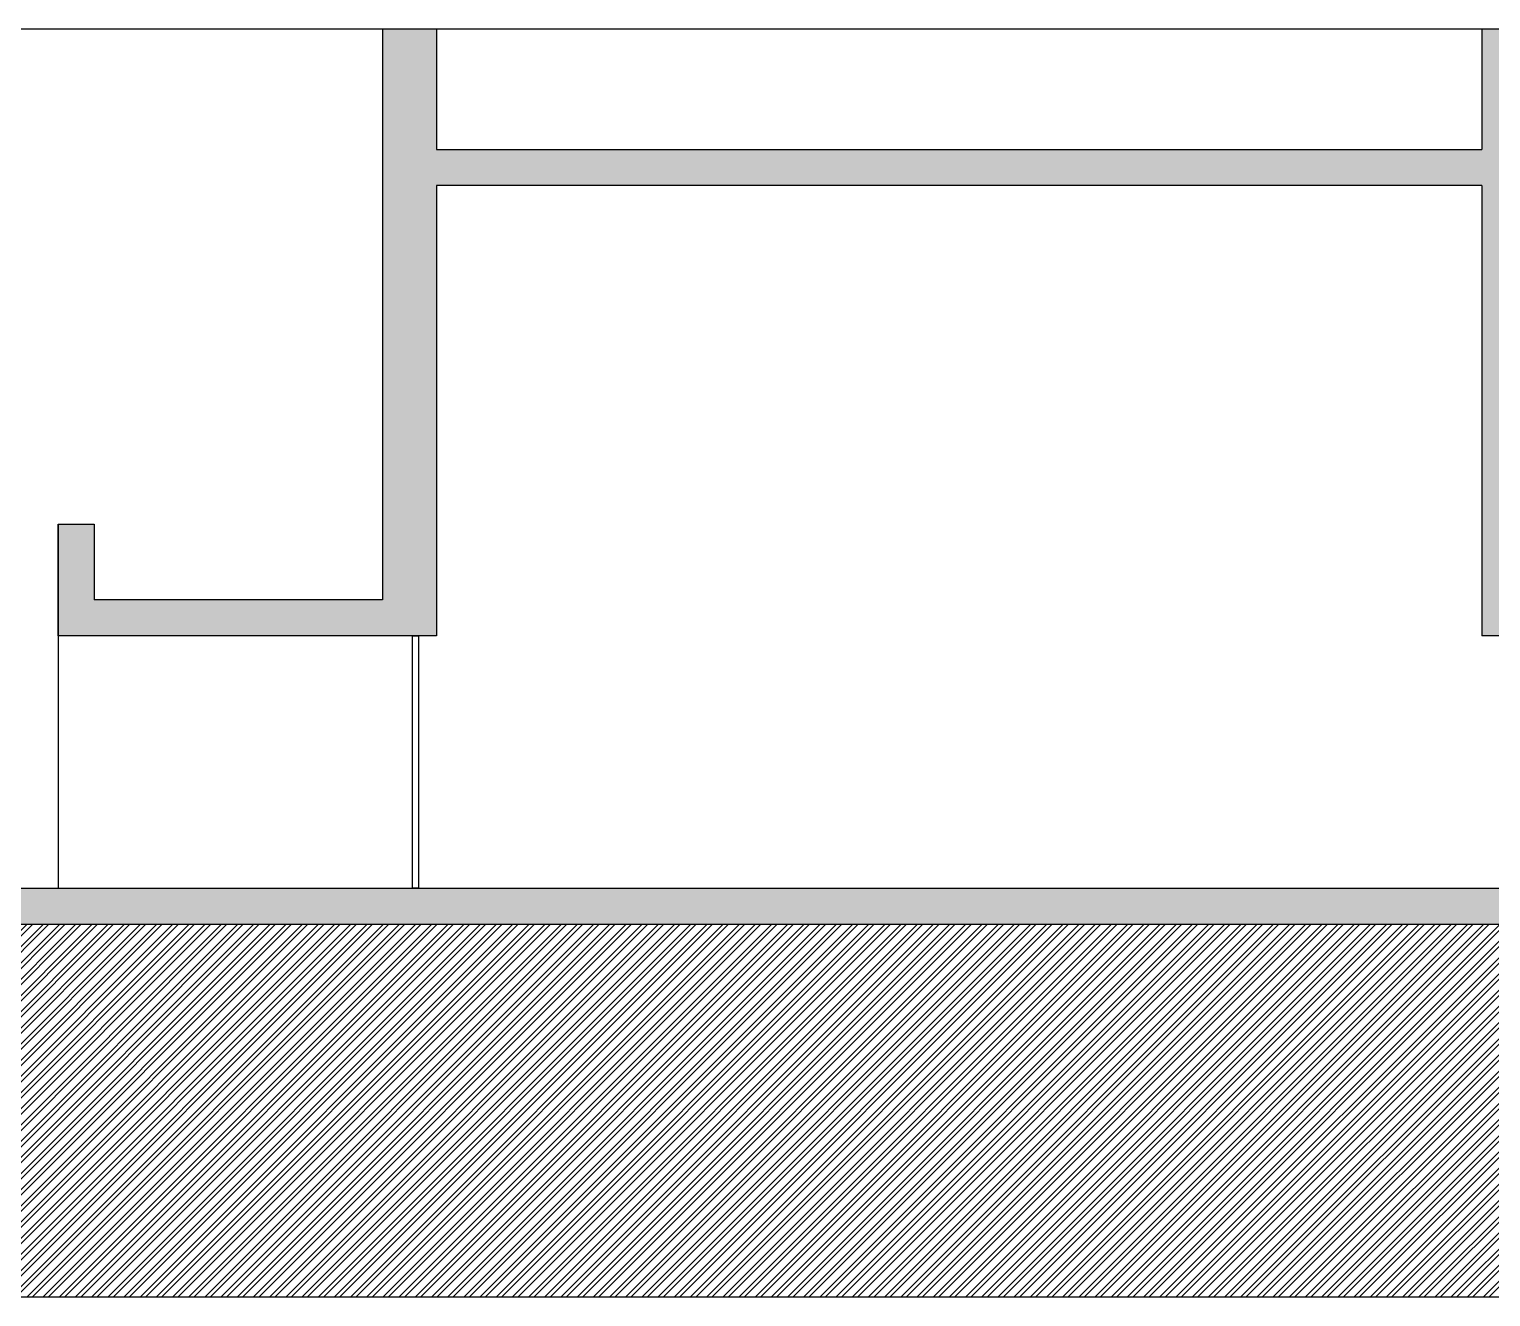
# Model space of a CAD drawing. Header units: millimetres. Extents: x 3675 to 7804, y -1257 to 3701.
# Drawn here: x 4854 to 6071, y -1074 to -19 of the extents above; entities that cross this region are included whole.
import ezdxf

# ---------------------------------------------------------------- set-up
doc = ezdxf.new("R2010")
doc.units = ezdxf.units.MM
for name, color, linetype in [('VS - Corte', 2, 'Continuous'), ('VS - Parede', 6, 'Continuous'), ('VS - Vista', 1, 'Continuous')]:
    doc.layers.add(name, color=color, linetype=linetype)

msp = doc.modelspace()

# ---------------------------------------------------------------- hatches: boundary and pattern name
at = {"layer": 'VS - Parede', "true_color": 0x636466}
h = msp.add_hatch(color=251, dxfattribs=at)
h.dxf.hatch_style = 1
h.paths.add_polyline_path([(4008.14, -19.4), (3978.14, -19.4), (3978.14, -774.4), (3978.16, -945.57), (4368.14, -945.57), (4368.14, -914.4), (4368.14, -764.4), (7244.04, -764.4), (7248.14, -764.4), (7278.14, -764.4), (7278.14, -784.4), (7308.14, -784.4), (7308.14, -804.4), (7803.89, -804.4), (7803.89, -774.4), (7308.14, -774.4), (7308.14, -754.4), (7278.14, -754.4), (7278.14, -734.4), (4338.14, -734.4), (4338.14, -914.4), (4008.14, -914.4), (4008.14, -734.4)])
h.paths.add_polyline_path([(6063.14, -149.4), (6063.14, -524.4), (6408.14, -524.4), (6408.14, -431.4), (6378.14, -431.4), (6378.14, -494.4), (6108.14, -494.4), (6108.14, -19.4), (6063.14, -19.4), (6063.14, -119.4), (5193.14, -119.4), (5193.14, -19.4), (5148.14, -19.4), (5148.14, -494.4), (4908.14, -494.4), (4908.14, -431.4), (4878.14, -431.4), (4878.14, -524.4), (5193.14, -524.4), (5193.14, -149.4)], flags=17)
h = msp.add_hatch(dxfattribs=at)
h.set_pattern_fill('ANSI32', color=251)
h.set_pattern_definition([(45, (-4e-12, -1023.574), (-6.735192, 6.735192), []), (45, (4.49, -1023.574), (-6.735192, 6.735192), [])])
h.paths.add_polyline_path([(7803.89, -1074.4), (7803.89, -804.4), (7308.14, -804.4), (7308.14, -784.4), (7278.14, -784.4), (7278.14, -764.4), (7248.14, -764.4), (7244.04, -764.4), (4368.14, -764.4), (4368.14, -914.4), (4368.14, -945.57), (3978.16, -945.57), (3978.14, -774.4), (3674.7, -774.4), (3674.7, -1074.4)])

# ---------------------------------------------------------------- linework, layer by layer
at = {"layer": 'VS - Corte'}
msp.add_line((5193.14, -19.4), (5193.14, -119.4), dxfattribs=at)
msp.add_lwpolyline([(5173.14, -734.4), (5173.14, -524.4), (5178.14, -524.4), (5178.14, -734.4), (5173.14, -734.4)], dxfattribs=at)
at = {"layer": 'VS - Parede'}
for p, q in [((5148.14, -19.4), (5148.14, -494.4)), ((5193.14, -19.4), (5193.14, -119.4)), ((6063.14, -19.4), (6063.14, -119.4)), ((5193.14, -119.4), (6063.14, -119.4)), ((6063.14, -149.4), (5193.14, -149.4)), ((5193.14, -149.4), (5193.14, -524.4)), ((6063.14, -149.4), (6063.14, -524.4)), ((4878.14, -431.4), (4878.14, -524.4)), ((4878.14, -524.4), (4878.14, -431.4)), ((4878.14, -431.4), (4908.14, -431.4)), ((4908.14, -431.4), (4908.14, -494.4)), ((5148.14, -494.4), (4908.14, -494.4)), ((5193.14, -524.4), (4878.14, -524.4)), ((6408.14, -524.4), (6063.14, -524.4)), ((4338.14, -734.4), (7278.14, -734.4)), ((4368.14, -764.4), (7244.04, -764.4)), ((3674.7, -1074.4), (7803.89, -1074.4))]:
    msp.add_line(p, q, dxfattribs=at)
at = {"layer": 'VS - Vista'}
for p, q in [((7278.14, -19.4), (3978.14, -19.4)), ((4878.14, -524.4), (4878.14, -734.4))]:
    msp.add_line(p, q, dxfattribs=at)

doc.saveas('drawing.dxf')
